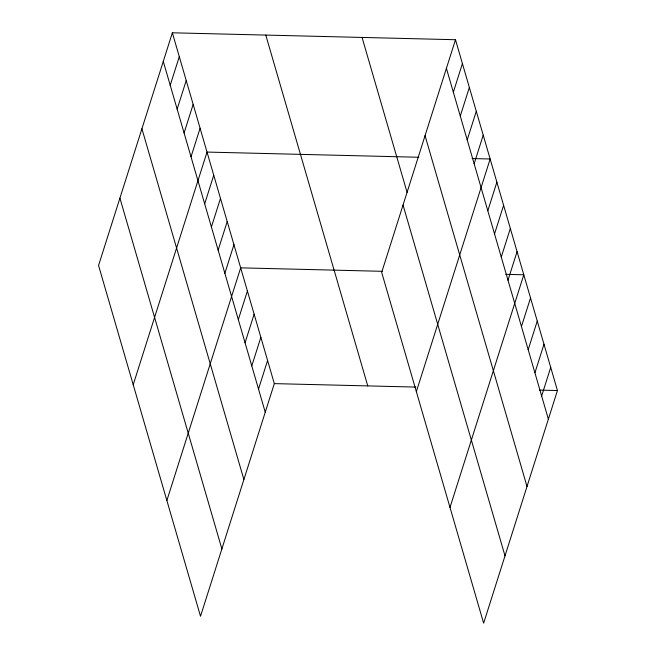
<?xml version="1.0" encoding="UTF-8"?>
<svg xmlns="http://www.w3.org/2000/svg" width="656" height="656" viewBox="0 0 656 656"><rect width="100%" height="100%" fill="white"/><g stroke="black" fill="none" stroke-linecap="round" stroke-linejoin="round"><path stroke-width="0.98" d="M172.356 32.8L98.556 265.459L200.515 616.279L274.315 383.621L172.356 32.8L455.485 39.721L557.444 390.541L483.644 623.2L381.685 272.379L455.485 39.721M170.216 85.264L179.293 56.654M177.145 109.117L186.222 80.508M184.082 132.971L193.159 104.37M191.019 156.825L200.088 128.223M133.217 384.736L207.025 152.077L418.823 157.26M204.68 203.836L213.749 175.234M211.404 226.992L220.482 198.391M218.136 250.149L227.214 221.539M224.869 273.298L233.938 244.696M166.87 500.503L240.67 267.853L382.235 271.313M238.325 319.611L247.402 291.002M245.057 342.76L254.126 314.158M251.781 365.917L260.858 337.315M258.513 389.074L267.591 360.464M453.345 92.184L462.423 63.575M460.274 116.038L469.352 87.437M467.211 139.892L476.289 111.29M474.149 163.754L483.218 135.144M416.347 391.657L490.155 158.998L472.066 158.555M487.81 210.765L496.879 182.155M494.534 233.913L503.611 205.312M501.266 257.07L510.343 228.46M507.998 280.227L517.067 251.617M450 507.432L523.8 274.774L505.719 274.331M521.454 326.532L530.532 297.922M528.187 349.689L537.256 321.079M534.911 372.838L543.988 344.236M541.643 395.994L550.72 367.385M274.315 383.621L415.879 387.081M539.363 390.099L557.444 390.541M446.408 68.331L548.375 419.151M425.047 135.661L527.014 486.481M362.055 37.441L407.097 192.413M403.046 205.041L505.005 555.862M265.787 35.088L367.754 385.908M163.278 61.402L265.245 412.222M141.917 128.74L243.884 479.561M119.917 198.12L221.876 548.941"/></g></svg>
